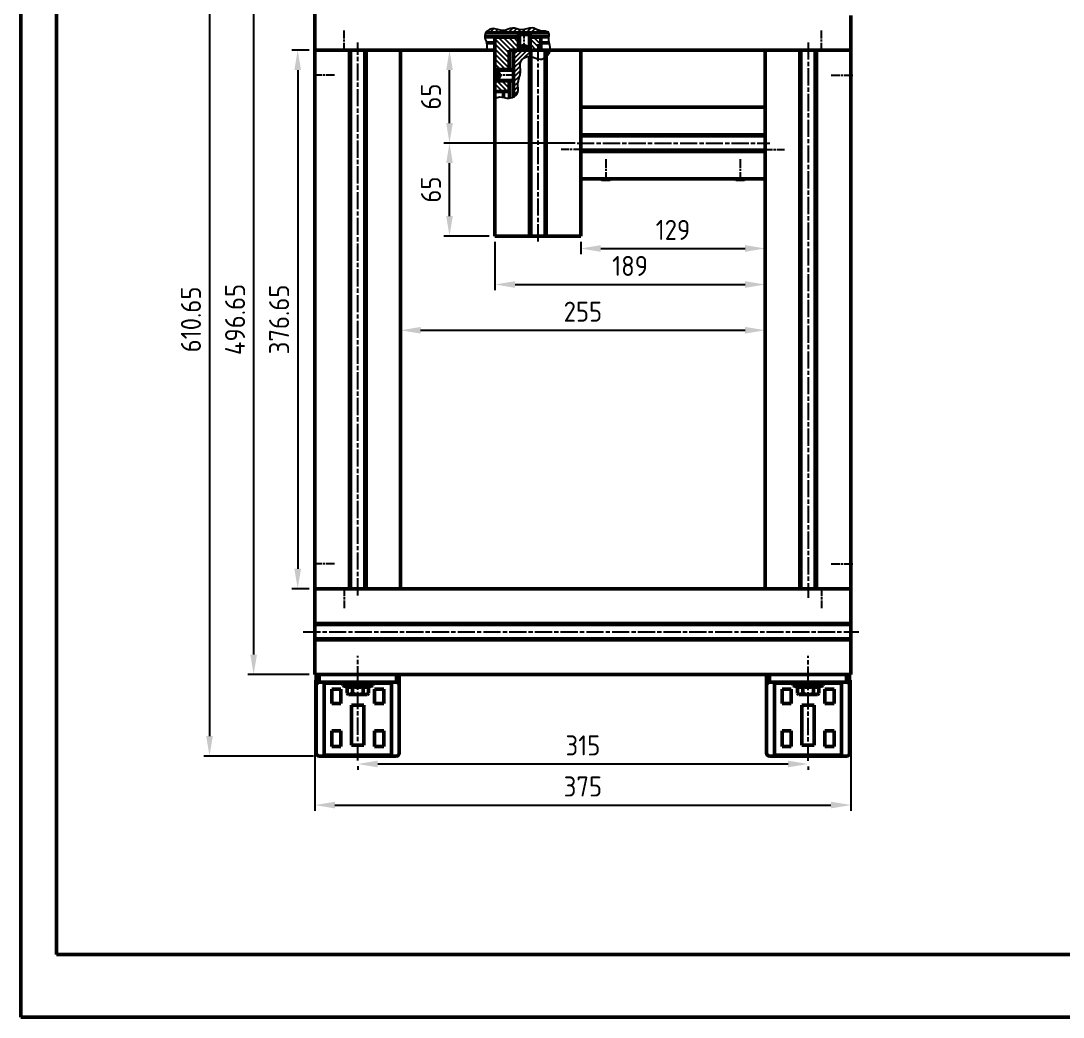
# Model space of a CAD drawing. Header units: millimetres. Extents: x 3537 to 7300, y -380 to 3324.
# Drawn here: x 3537 to 4266, y 1265 to 1962 of the extents above; entities that cross this region are included whole.
import ezdxf

# ---------------------------------------------------------------- set-up
doc = ezdxf.new("R2010")
doc.units = ezdxf.units.MM
for name, pattern in [('AM_ISO02W050x2', [3.75, 3, -0.75]), ('AM_ISO08W050', [18, 12, -1.5, 3, -1.5]), ('AM_ISO08W050x2', [9, 6, -0.75, 1.5, -0.75])]:
    doc.linetypes.add(name, pattern=pattern)
for name, color, linetype, lineweight in [('AM_0', 7, 'Continuous', 50), ('AM_1', 14, 'AM_ISO02W050x2', 25), ('AM_4', 3, 'Continuous', 25), ('AM_5', 3, 'Continuous', 25), ('AM_7', 4, 'AM_ISO08W050', 25), ('AM_8', 1, 'AM_ISO08W050x2', 25), ('MAIN-1', 7, 'Continuous', 50)]:
    doc.layers.add(name, color=color, linetype=linetype, lineweight=lineweight)
doc.styles.get("Standard").update_dxf_attribs({"font": 'geniso.shx'})
doc.dimstyles.new('AM_ISO$0', dxfattribs={"dimtxt": 3.5, "dimasz": 3.5, "dimexe": 1, "dimexo": 1, "dimgap": 1.5, "dimtad": 1, "dimdsep": 46, "dimtxsty": 'Standard', "dimcen": 0, "dimclrd": 256, "dimclre": 256, "dimclrt": 2, "dimadec": 0, "dimazin": 2, "dimtp": 0.1, "dimtm": 0.1, "dimtfac": 0.71, "dimtdec": 3, "dimtmove": 0, "dimatfit": 3, "dimfxl": 1, "dimlwd": -1, "dimlwe": -1, "dimarcsym": 1})
pattern_1 = [(45, (-1426.286, -89.7416), (-1.5939955, 1.5939955), [])]

# ---------------------------------------------------------------- blocks, each defined once
blk = doc.blocks.new('*D24')
at = {"layer": 'AM_5', "linetype": 'ByBlock', "transparency": 16777216}
for p, q in [((3738.86, 1941.1), (3726.86, 1941.1)), ((3730.86, 1927.1), (3730.86, 1578.45)), ((3738.86, 1564.45), (3726.86, 1564.45))]:
    blk.add_line(p, q, dxfattribs=at)
at = {"layer": 'AM_5', "transparency": 16777216}
for points in [[(3728.53, 1927.1), (3733.19, 1927.1), (3730.86, 1941.1)], [(3728.53, 1578.45), (3733.19, 1578.45), (3730.86, 1564.45)]]:
    blk.add_solid(points, dxfattribs=at)
at = {"layer": 'Defpoints', "color": 0, "transparency": 16777216}
for p in [(3742.86, 1941.1), (3730.86, 1564.45), (3742.86, 1564.45)]:
    blk.add_point(p, dxfattribs=at)
at = {"layer": 'AM_5', "color": 2, "transparency": 16777216, "insert": (3717.86, 1752.77), "char_height": 14, "attachment_point": 5, "rotation": 90}
blk.add_mtext('376.65', dxfattribs=at)
blk = doc.blocks.new('*D25')
at = {"layer": 'AM_5', "linetype": 'ByBlock', "transparency": 16777216}
for p, q in [((3738.86, 2001.1), (3696.04, 2001.1)), ((3700.04, 1987.1), (3700.04, 1518.45)), ((3738.86, 1504.45), (3696.04, 1504.45))]:
    blk.add_line(p, q, dxfattribs=at)
at = {"layer": 'AM_5', "transparency": 16777216}
for points in [[(3697.71, 1987.1), (3702.38, 1987.1), (3700.04, 2001.1)], [(3697.71, 1518.45), (3702.38, 1518.45), (3700.04, 1504.45)]]:
    blk.add_solid(points, dxfattribs=at)
at = {"layer": 'Defpoints', "color": 0, "transparency": 16777216}
for p in [(3742.86, 2001.1), (3700.04, 1504.45), (3742.86, 1504.45)]:
    blk.add_point(p, dxfattribs=at)
at = {"layer": 'AM_5', "color": 2, "transparency": 16777216, "insert": (3687.04, 1752.77), "char_height": 14, "attachment_point": 5, "rotation": 90}
blk.add_mtext('496.65', dxfattribs=at)
blk = doc.blocks.new('*D26')
at = {"layer": 'AM_5', "linetype": 'ByBlock', "transparency": 16777216}
for p, q in [((3741.86, 2058.1), (3665.16, 2058.1)), ((3669.16, 2044.1), (3669.16, 1461.45)), ((3741.86, 1447.45), (3665.16, 1447.45))]:
    blk.add_line(p, q, dxfattribs=at)
at = {"layer": 'AM_5', "transparency": 16777216}
for points in [[(3666.83, 2044.1), (3671.5, 2044.1), (3669.16, 2058.1)], [(3666.83, 1461.45), (3671.5, 1461.45), (3669.16, 1447.45)]]:
    blk.add_solid(points, dxfattribs=at)
at = {"layer": 'Defpoints', "color": 0, "transparency": 16777216}
for p in [(3745.86, 2058.1), (3669.16, 1447.45), (3745.86, 1447.45)]:
    blk.add_point(p, dxfattribs=at)
at = {"layer": 'AM_5', "color": 2, "transparency": 16777216, "insert": (3656.16, 1752.77), "char_height": 14, "attachment_point": 5, "rotation": 90}
blk.add_mtext('610.65', dxfattribs=at)
blk = doc.blocks.new('*D27')
at = {"layer": 'AM_5', "linetype": 'ByBlock', "transparency": 16777216}
for p, q in [((3928.86, 1807.1), (3928.86, 1798.39)), ((3942.86, 1802.39), (4043.86, 1802.39)), ((4057.86, 1807.1), (4057.86, 1798.39))]:
    blk.add_line(p, q, dxfattribs=at)
at = {"layer": 'AM_5', "transparency": 16777216}
for points in [[(3942.86, 1804.72), (3942.86, 1800.05), (3928.86, 1802.39)], [(4043.86, 1804.72), (4043.86, 1800.05), (4057.86, 1802.39)]]:
    blk.add_solid(points, dxfattribs=at)
at = {"layer": 'Defpoints', "color": 0, "transparency": 16777216}
for p in [(3928.86, 1811.1), (4057.86, 1811.1), (4057.86, 1802.39)]:
    blk.add_point(p, dxfattribs=at)
at = {"layer": 'AM_5', "color": 2, "transparency": 16777216, "insert": (3993.36, 1815.39), "char_height": 14, "attachment_point": 5}
blk.add_mtext('129', dxfattribs=at)
blk = doc.blocks.new('*D28')
at = {"layer": 'AM_5', "linetype": 'ByBlock', "transparency": 16777216}
for p, q in [((4057.86, 1847.1), (4057.86, 1773.2)), ((3868.86, 1807.1), (3868.86, 1773.2)), ((3882.86, 1777.2), (4043.86, 1777.2))]:
    blk.add_line(p, q, dxfattribs=at)
at = {"layer": 'AM_5', "transparency": 16777216}
for points in [[(3882.86, 1779.53), (3882.86, 1774.87), (3868.86, 1777.2)], [(4043.86, 1779.53), (4043.86, 1774.87), (4057.86, 1777.2)]]:
    blk.add_solid(points, dxfattribs=at)
at = {"layer": 'Defpoints', "color": 0, "transparency": 16777216}
for p in [(4057.86, 1851.1), (3868.86, 1811.1), (4057.86, 1777.2)]:
    blk.add_point(p, dxfattribs=at)
at = {"layer": 'AM_5', "color": 2, "transparency": 16777216, "insert": (3963.36, 1790.2), "char_height": 14, "attachment_point": 5}
blk.add_mtext('189', dxfattribs=at)
blk = doc.blocks.new('*D29')
at = {"layer": 'AM_5', "linetype": 'ByBlock', "transparency": 16777216}
for p, q in [((3802.86, 1568.45), (3802.86, 1749.21)), ((3816.86, 1745.21), (4043.86, 1745.21)), ((4057.86, 1568.45), (4057.86, 1749.21))]:
    blk.add_line(p, q, dxfattribs=at)
at = {"layer": 'AM_5', "transparency": 16777216}
for points in [[(3816.86, 1747.54), (3816.86, 1742.88), (3802.86, 1745.21)], [(4043.86, 1747.54), (4043.86, 1742.88), (4057.86, 1745.21)]]:
    blk.add_solid(points, dxfattribs=at)
at = {"layer": 'Defpoints', "color": 0, "transparency": 16777216}
for p in [(4057.86, 1745.21), (3802.86, 1564.45), (4057.86, 1564.45)]:
    blk.add_point(p, dxfattribs=at)
at = {"layer": 'AM_5', "color": 2, "transparency": 16777216, "insert": (3930.36, 1758.21), "char_height": 14, "attachment_point": 5}
blk.add_mtext('255', dxfattribs=at)
blk = doc.blocks.new('*D30')
at = {"layer": 'AM_5', "linetype": 'ByBlock', "transparency": 16777216}
for p, q in [((3772.86, 1440.34), (3772.86, 1437.93)), ((3786.86, 1441.93), (4073.86, 1441.93)), ((4087.86, 1440.09), (4087.86, 1437.93))]:
    blk.add_line(p, q, dxfattribs=at)
at = {"layer": 'AM_5', "transparency": 16777216}
for points in [[(3786.86, 1444.26), (3786.86, 1439.59), (3772.86, 1441.93)], [(4073.86, 1444.26), (4073.86, 1439.59), (4087.86, 1441.93)]]:
    blk.add_solid(points, dxfattribs=at)
at = {"layer": 'Defpoints', "color": 0, "transparency": 16777216}
for p in [(3772.86, 1444.34), (4087.86, 1444.09), (4087.86, 1441.93)]:
    blk.add_point(p, dxfattribs=at)
at = {"layer": 'AM_5', "color": 2, "transparency": 16777216, "insert": (3930.36, 1454.93), "char_height": 14, "attachment_point": 5}
blk.add_mtext('315', dxfattribs=at)
blk = doc.blocks.new('*D31')
at = {"layer": 'AM_5', "linetype": 'ByBlock', "transparency": 16777216}
for p, q in [((3742.86, 1500.45), (3742.86, 1409.21)), ((4117.86, 1500.45), (4117.86, 1409.21)), ((3756.86, 1413.21), (4103.86, 1413.21))]:
    blk.add_line(p, q, dxfattribs=at)
at = {"layer": 'AM_5', "transparency": 16777216}
for points in [[(3756.86, 1415.54), (3756.86, 1410.88), (3742.86, 1413.21)], [(4103.86, 1415.54), (4103.86, 1410.88), (4117.86, 1413.21)]]:
    blk.add_solid(points, dxfattribs=at)
at = {"layer": 'Defpoints', "color": 0, "transparency": 16777216}
for p in [(3742.86, 1504.45), (4117.86, 1504.45), (4117.86, 1413.21)]:
    blk.add_point(p, dxfattribs=at)
at = {"layer": 'AM_5', "color": 2, "transparency": 16777216, "insert": (3930.36, 1426.21), "char_height": 14, "attachment_point": 5}
blk.add_mtext('375', dxfattribs=at)
blk = doc.blocks.new('*D33')
at = {"layer": 'AM_5', "linetype": 'ByBlock', "transparency": 16777216}
for p, q in [((3922.34, 1876.1), (3833.05, 1876.1)), ((3837.05, 1825.1), (3837.05, 1862.1)), ((3864.86, 1811.1), (3833.05, 1811.1))]:
    blk.add_line(p, q, dxfattribs=at)
at = {"layer": 'AM_5', "transparency": 16777216}
for points in [[(3834.72, 1862.1), (3839.38, 1862.1), (3837.05, 1876.1)], [(3834.72, 1825.1), (3839.38, 1825.1), (3837.05, 1811.1)]]:
    blk.add_solid(points, dxfattribs=at)
at = {"layer": 'Defpoints', "color": 0, "transparency": 16777216}
for p in [(3837.05, 1876.1), (3926.34, 1876.1), (3868.86, 1811.1)]:
    blk.add_point(p, dxfattribs=at)
at = {"layer": 'AM_5', "color": 2, "transparency": 16777216, "insert": (3824.05, 1843.6), "char_height": 14, "attachment_point": 5, "rotation": 90}
blk.add_mtext('65', dxfattribs=at)
blk = doc.blocks.new('*D34')
at = {"layer": 'AM_5', "linetype": 'ByBlock', "transparency": 16777216}
for p, q in [((3864.86, 1941.1), (3833.05, 1941.1)), ((3837.05, 1890.1), (3837.05, 1927.1)), ((3924.86, 1876.1), (3833.05, 1876.1))]:
    blk.add_line(p, q, dxfattribs=at)
at = {"layer": 'AM_5', "transparency": 16777216}
for points in [[(3834.72, 1927.1), (3839.38, 1927.1), (3837.05, 1941.1)], [(3834.72, 1890.1), (3839.38, 1890.1), (3837.05, 1876.1)]]:
    blk.add_solid(points, dxfattribs=at)
at = {"layer": 'Defpoints', "color": 0, "transparency": 16777216}
for p in [(3837.05, 1941.1), (3868.86, 1941.1), (3928.86, 1876.1)]:
    blk.add_point(p, dxfattribs=at)
at = {"layer": 'AM_5', "color": 2, "transparency": 16777216, "insert": (3824.05, 1908.6), "char_height": 14, "attachment_point": 5, "rotation": 90}
blk.add_mtext('65', dxfattribs=at)

msp = doc.modelspace()

# ---------------------------------------------------------------- hatches: boundary and pattern name
at = {"layer": 'AM_8'}
h = msp.add_hatch(dxfattribs=at)
h.set_pattern_fill('ANSI31', color=256, scale=0.71, style=0)
h.set_pattern_definition(pattern_1)
edge = h.paths.add_edge_path()
edge.add_spline(control_points=[(3906.466, 1953.097), (3906.459, 1953.109), (3905.638, 1954.548), (3899.849, 1953.843), (3894.401, 1958.21), (3887.585, 1953.753), (3880.95, 1957.924), (3874.276, 1953.058), (3867.828, 1957.728), (3863.252, 1954.554), (3862.327, 1953.097)], knot_values=[75.7346573, 75.7346573, 75.7346573, 75.7346573, 75.7925406, 82.3398519, 87.8972373, 95.8794633, 101.9125594, 108.4891323, 116.7209061, 121.6701524, 121.6701524, 121.6701524, 121.6701524], degree=3, periodic=0)
edge.add_line((3862.327, 1953.097), (3906.466, 1953.097))
h = msp.add_hatch(dxfattribs=at)
h.set_pattern_fill('ANSI31', color=256, scale=0.78, angle=90)
h.set_pattern_definition([(135, (-1426.286, -89.7416), (-1.7511499, -1.7511499), [])])
h.paths.add_polyline_path([(3885.36, 1950.097), (3875.49, 1950.097), (3874.86, 1950.097), (3868.86, 1950.097), (3868.86, 1927.597), (3869.86, 1927.597), (3878.86, 1927.597), (3878.86, 1935.967), (3878.86, 1936.597), (3878.86, 1941.097), (3885.36, 1941.097), (3885.36, 1942.097)])
h.paths.add_polyline_path([(3900.86, 1946.097), (3900.86, 1947.597), (3900.86, 1950.097), (3893.36, 1950.097), (3893.36, 1942.097), (3893.36, 1941.097), (3900.86, 1941.097)])
h.paths.add_polyline_path([(3878.86, 1919.597), (3869.86, 1919.597), (3868.86, 1919.597), (3868.86, 1912.097), (3874.86, 1912.097), (3876.36, 1912.097), (3878.86, 1912.097)])
h.paths.add_polyline_path([(3869.86, 1927.597), (3868.86, 1927.597), (3868.86, 1926.597)])
h = msp.add_hatch(dxfattribs=at)
h.set_pattern_fill('ANSI31', color=256, scale=0.71, style=0)
h.set_pattern_definition(pattern_1)
edge = h.paths.add_edge_path()
edge.add_spline(control_points=[(3881.86, 1908.329), (3883.25, 1909.037), (3886.136, 1911.772), (3883.761, 1918.656), (3887.945, 1925.186), (3884.971, 1933.277), (3890.753, 1937.064), (3893.531, 1936.745), (3893.86, 1936.681)], knot_values=[13.0881396, 13.0881396, 13.0881396, 13.0881396, 17.378222, 23.7713667, 32.0221152, 38.9199822, 46.2503971, 47.250317, 47.250317, 47.250317, 47.250317], degree=3, periodic=0)
edge.add_line((3893.86, 1936.681), (3893.86, 1941.097))
edge.add_line((3893.86, 1941.097), (3881.86, 1941.097))
edge.add_line((3881.86, 1941.097), (3881.86, 1908.329))
edge = h.paths.add_edge_path()
edge.add_spline(control_points=[(3903.86, 1935.878), (3905.717, 1937.131), (3907.218, 1939.163), (3907.511, 1941.097)], knot_values=[57.6324339, 57.6324339, 57.6324339, 57.6324339, 63.6767811, 63.6767811, 63.6767811, 63.6767811], degree=3, periodic=0)
edge.add_line((3907.511, 1941.097), (3903.86, 1941.097))
edge.add_line((3903.86, 1941.097), (3903.86, 1935.878))

# ---------------------------------------------------------------- linework, layer by layer
at = {"layer": 'AM_0'}
for p, q in [((3537.196, 2314.913), (3537.196, 1264.913)), ((3562.196, 2271.163), (3562.196, 1308.663)), ((3742.86, 2001.097), (3742.86, 1941.097)), ((4117.86, 1944.097), (4117.86, 1965.297)), ((3861.681, 1950.297), (3885.36, 1950.297)), ((3906.466, 1953.097), (3862.327, 1953.097)), ((3885.36, 1952.097), (3886.36, 1953.097)), ((3885.36, 1942.097), (3885.36, 1952.097)), ((3885.36, 1952.097), (3893.36, 1952.097)), ((3893.36, 1952.097), (3892.36, 1953.097)), ((3893.36, 1942.097), (3893.36, 1952.097)), ((3893.36, 1950.297), (3906.598, 1950.297)), ((3742.86, 1941.097), (3868.86, 1941.097)), ((3742.86, 1564.447), (3742.86, 1941.097)), ((3767.06, 1564.447), (3767.06, 1941.097)), ((3767.86, 1564.447), (3767.86, 1941.097)), ((3777.86, 1564.447), (3777.86, 1941.097)), ((3778.66, 1564.447), (3778.66, 1941.097)), ((3802.86, 1564.447), (3802.86, 1941.097)), ((3868.86, 1946.097), (3863.021, 1946.097)), ((3868.86, 1811.097), (3868.86, 1941.097)), ((3879.06, 1941.097), (3879.06, 1927.597)), ((3881.86, 1908.329), (3881.86, 1941.097)), ((3885.36, 1942.097), (3886.36, 1941.097)), ((3893.36, 1942.097), (3892.36, 1941.097)), ((3893.86, 1936.681), (3893.86, 1941.097)), ((3900.86, 1946.097), (3906.727, 1946.097)), ((3900.86, 1941.097), (4117.86, 1941.097)), ((3903.86, 1935.878), (3903.86, 1941.097)), ((3928.86, 1811.097), (3928.86, 1941.097)), ((4057.86, 1564.447), (4057.86, 1941.097)), ((4082.06, 1564.447), (4082.06, 1941.097)), ((4082.86, 1564.447), (4082.86, 1941.097)), ((4092.86, 1564.447), (4092.86, 1941.097)), ((4093.66, 1564.447), (4093.66, 1941.097)), ((4117.86, 1944.097), (4117.86, 1941.097)), ((4117.86, 1564.447), (4117.86, 1941.097)), ((3893.06, 1811.097), (3893.06, 1936.781)), ((3893.86, 1811.097), (3893.86, 1936.681)), ((3903.86, 1811.097), (3903.86, 1935.878)), ((3904.66, 1811.097), (3904.66, 1936.485)), ((3869.86, 1927.597), (3868.86, 1926.597)), ((3869.86, 1927.597), (3880.86, 1927.597)), ((3880.86, 1927.597), (3881.86, 1926.597)), ((3869.86, 1919.597), (3868.86, 1920.597)), ((3869.86, 1919.597), (3880.86, 1919.597)), ((3878.86, 1912.097), (3878.86, 1919.597)), ((3878.86, 1912.097), (3878.86, 1919.597)), ((3879.06, 1919.597), (3879.06, 1907.506)), ((3880.86, 1919.597), (3881.86, 1920.597)), ((3868.86, 1912.097), (3874.86, 1912.097)), ((3874.86, 1912.097), (3876.36, 1912.097)), ((3874.86, 1912.097), (3874.86, 1908.076)), ((3876.36, 1912.097), (3878.86, 1912.097)), ((3928.86, 1901.097), (4057.86, 1901.097)), ((3928.86, 1881.897), (4057.86, 1881.897)), ((3928.86, 1881.097), (4057.86, 1881.097)), ((3928.86, 1871.097), (4057.86, 1871.097)), ((3928.86, 1870.297), (4057.86, 1870.297)), ((3928.86, 1851.097), (4057.86, 1851.097)), ((3942.86, 1851.097), (3943.36, 1850.597)), ((3949.36, 1850.597), (3943.36, 1850.597)), ((3949.86, 1851.097), (3949.36, 1850.597)), ((4036.86, 1851.097), (4037.36, 1850.597)), ((4043.36, 1850.597), (4037.36, 1850.597)), ((4043.86, 1851.097), (4043.36, 1850.597)), ((3868.86, 1811.097), (3871.86, 1811.097)), ((3893.06, 1811.097), (3871.86, 1811.097)), ((3893.86, 1811.097), (3893.06, 1811.097)), ((3903.86, 1811.097), (3893.86, 1811.097)), ((3904.66, 1811.097), (3903.86, 1811.097)), ((3925.86, 1811.097), (3904.66, 1811.097)), ((3925.86, 1811.097), (3928.86, 1811.097)), ((3742.86, 1564.447), (4117.86, 1564.447)), ((3742.86, 1564.447), (3742.86, 1504.447)), ((4117.86, 1564.447), (4117.86, 1561.447)), ((4117.86, 1540.247), (4117.86, 1561.447)), ((3742.86, 1540.247), (4117.86, 1540.247)), ((3742.86, 1539.447), (4117.86, 1539.447)), ((4117.86, 1539.447), (4117.86, 1540.247)), ((4117.86, 1529.447), (4117.86, 1539.447)), ((3742.86, 1529.447), (4117.86, 1529.447)), ((3742.86, 1528.647), (4117.86, 1528.647)), ((4117.86, 1528.647), (4117.86, 1529.447)), ((4117.86, 1507.447), (4117.86, 1528.647)), ((3742.86, 1504.447), (4117.86, 1504.447)), ((3800.86, 1504.447), (3742.86, 1504.447)), ((3742.86, 1504.447), (3742.86, 1504.447)), ((3744.86, 1504.447), (3742.86, 1504.447)), ((3743.86, 1504.447), (3743.86, 1449.447)), ((3743.86, 1504.447), (3743.86, 1497.147)), ((3799.86, 1504.447), (3745.86, 1504.447)), ((3745.86, 1504.447), (3745.86, 1499.147)), ((3760.06, 1504.447), (3753.66, 1504.447)), ((3753.66, 1504.447), (3753.66, 1504.447)), ((3760.06, 1504.447), (3753.66, 1504.447)), ((3760.06, 1504.447), (3753.66, 1504.447)), ((3753.66, 1504.447), (3753.66, 1504.447)), ((3760.06, 1504.447), (3760.06, 1504.447)), ((3760.06, 1504.447), (3760.06, 1504.447)), ((3776.21, 1504.447), (3767.51, 1504.447)), ((3767.51, 1504.447), (3767.51, 1504.447)), ((3776.21, 1504.447), (3767.51, 1504.447)), ((3776.21, 1504.447), (3776.21, 1504.447)), ((3790.06, 1504.447), (3783.66, 1504.447)), ((3783.66, 1504.447), (3783.66, 1504.447)), ((3790.06, 1504.447), (3783.66, 1504.447)), ((3790.06, 1504.447), (3783.66, 1504.447)), ((3783.66, 1504.447), (3783.66, 1504.447)), ((3790.06, 1504.447), (3790.06, 1504.447)), ((3790.06, 1504.447), (3790.06, 1504.447)), ((3800.86, 1504.447), (3798.86, 1504.447)), ((3799.86, 1499.147), (3799.86, 1504.447)), ((3800.86, 1504.447), (3800.86, 1504.447)), ((3801.86, 1504.447), (3801.86, 1449.447)), ((3801.86, 1497.147), (3801.86, 1504.447)), ((4058.86, 1504.447), (4058.86, 1449.447)), ((4058.86, 1504.447), (4058.86, 1497.147)), ((4117.86, 1504.447), (4059.86, 1504.447)), ((4059.86, 1504.447), (4059.86, 1504.447)), ((4061.86, 1504.447), (4059.86, 1504.447)), ((4114.86, 1504.447), (4060.86, 1504.447)), ((4060.86, 1504.447), (4060.86, 1499.147)), ((4077.06, 1504.447), (4070.66, 1504.447)), ((4070.66, 1504.447), (4070.66, 1504.447)), ((4077.06, 1504.447), (4070.66, 1504.447)), ((4077.06, 1504.447), (4070.66, 1504.447)), ((4070.66, 1504.447), (4070.66, 1504.447)), ((4077.06, 1504.447), (4077.06, 1504.447)), ((4077.06, 1504.447), (4077.06, 1504.447)), ((4093.21, 1504.447), (4084.51, 1504.447)), ((4084.51, 1504.447), (4084.51, 1504.447)), ((4093.21, 1504.447), (4084.51, 1504.447)), ((4093.21, 1504.447), (4093.21, 1504.447)), ((4107.06, 1504.447), (4100.66, 1504.447)), ((4100.66, 1504.447), (4100.66, 1504.447)), ((4107.06, 1504.447), (4100.66, 1504.447)), ((4107.06, 1504.447), (4100.66, 1504.447)), ((4100.66, 1504.447), (4100.66, 1504.447)), ((4107.06, 1504.447), (4107.06, 1504.447)), ((4107.06, 1504.447), (4107.06, 1504.447)), ((4114.86, 1499.147), (4114.86, 1504.447)), ((4117.86, 1504.447), (4115.86, 1504.447)), ((4116.86, 1504.447), (4116.86, 1449.447)), ((4116.86, 1497.147), (4116.86, 1504.447)), ((4117.86, 1507.447), (4117.86, 1504.447)), ((4117.86, 1504.447), (4117.86, 1504.447)), ((3743.86, 1497.147), (3743.86, 1449.447)), ((3799.86, 1499.147), (3745.86, 1499.147)), ((3749.36, 1498.447), (3749.36, 1448.147)), ((3796.36, 1498.447), (3749.36, 1498.447)), ((3749.36, 1448.147), (3749.36, 1498.447)), ((3749.36, 1498.447), (3749.36, 1498.447)), ((3796.36, 1498.447), (3749.36, 1498.447)), ((3754.66, 1498.447), (3754.66, 1498.447)), ((3754.66, 1498.447), (3754.66, 1498.447)), ((3761.06, 1498.447), (3754.66, 1498.447)), ((3761.06, 1498.447), (3754.66, 1498.447)), ((3761.06, 1498.447), (3754.66, 1498.447)), ((3761.06, 1498.447), (3754.66, 1498.447)), ((3761.06, 1498.447), (3761.06, 1498.447)), ((3761.06, 1498.447), (3761.06, 1498.447)), ((3777.21, 1498.447), (3768.51, 1498.447)), ((3768.51, 1498.447), (3768.51, 1498.447)), ((3777.21, 1498.447), (3768.51, 1498.447)), ((3777.21, 1498.447), (3777.21, 1498.447)), ((3791.06, 1498.447), (3784.66, 1498.447)), ((3784.66, 1498.447), (3784.66, 1498.447)), ((3791.06, 1498.447), (3784.66, 1498.447)), ((3791.06, 1498.447), (3784.66, 1498.447)), ((3784.66, 1498.447), (3784.66, 1498.447)), ((3791.06, 1498.447), (3784.66, 1498.447)), ((3791.06, 1498.447), (3791.06, 1498.447)), ((3791.06, 1498.447), (3791.06, 1498.447)), ((3796.36, 1498.447), (3796.36, 1448.147)), ((3796.36, 1498.447), (3796.36, 1448.147)), ((3796.36, 1498.447), (3796.36, 1498.447)), ((3801.86, 1449.447), (3801.86, 1497.147)), ((4058.86, 1497.147), (4058.86, 1449.447)), ((4114.86, 1499.147), (4060.86, 1499.147)), ((4064.36, 1498.447), (4064.36, 1448.147)), ((4111.36, 1498.447), (4064.36, 1498.447)), ((4064.36, 1448.147), (4064.36, 1498.447)), ((4064.36, 1498.447), (4064.36, 1498.447)), ((4111.36, 1498.447), (4064.36, 1498.447)), ((4069.66, 1498.447), (4069.66, 1498.447)), ((4069.66, 1498.447), (4069.66, 1498.447)), ((4076.06, 1498.447), (4069.66, 1498.447)), ((4076.06, 1498.447), (4069.66, 1498.447)), ((4076.06, 1498.447), (4069.66, 1498.447)), ((4076.06, 1498.447), (4069.66, 1498.447)), ((4076.06, 1498.447), (4076.06, 1498.447)), ((4076.06, 1498.447), (4076.06, 1498.447)), ((4092.21, 1498.447), (4083.51, 1498.447)), ((4083.51, 1498.447), (4083.51, 1498.447)), ((4092.21, 1498.447), (4083.51, 1498.447)), ((4092.21, 1498.447), (4092.21, 1498.447)), ((4106.06, 1498.447), (4099.66, 1498.447)), ((4099.66, 1498.447), (4099.66, 1498.447)), ((4106.06, 1498.447), (4099.66, 1498.447)), ((4106.06, 1498.447), (4099.66, 1498.447)), ((4099.66, 1498.447), (4099.66, 1498.447)), ((4106.06, 1498.447), (4099.66, 1498.447)), ((4106.06, 1498.447), (4106.06, 1498.447)), ((4106.06, 1498.447), (4106.06, 1498.447)), ((4111.36, 1498.447), (4111.36, 1448.147)), ((4111.36, 1498.447), (4111.36, 1448.147)), ((4111.36, 1498.447), (4111.36, 1498.447)), ((4116.86, 1449.447), (4116.86, 1497.147)), ((3754.66, 1494.147), (3754.66, 1484.247)), ((3761.06, 1494.147), (3754.66, 1494.147)), ((3761.06, 1494.147), (3761.06, 1484.247)), ((3791.06, 1494.147), (3784.66, 1494.147)), ((3784.66, 1494.147), (3784.66, 1484.247)), ((3791.06, 1494.147), (3791.06, 1484.247)), ((4069.66, 1494.147), (4069.66, 1484.247)), ((4076.06, 1494.147), (4069.66, 1494.147)), ((4076.06, 1494.147), (4076.06, 1484.247)), ((4106.06, 1494.147), (4099.66, 1494.147)), ((4099.66, 1494.147), (4099.66, 1484.247)), ((4106.06, 1494.147), (4106.06, 1484.247)), ((3761.06, 1484.247), (3754.66, 1484.247)), ((3754.66, 1484.247), (3754.66, 1484.247)), ((3761.06, 1484.247), (3754.66, 1484.247)), ((3761.06, 1484.247), (3761.06, 1484.247)), ((3777.21, 1482.947), (3768.51, 1482.947)), ((3768.51, 1482.947), (3768.51, 1455.097)), ((3777.21, 1482.947), (3777.21, 1455.097)), ((3791.06, 1484.247), (3784.66, 1484.247)), ((3791.06, 1484.247), (3784.66, 1484.247)), ((3784.66, 1484.247), (3784.66, 1484.247)), ((3791.06, 1484.247), (3791.06, 1484.247)), ((4076.06, 1484.247), (4069.66, 1484.247)), ((4069.66, 1484.247), (4069.66, 1484.247)), ((4076.06, 1484.247), (4069.66, 1484.247)), ((4076.06, 1484.247), (4076.06, 1484.247)), ((4092.21, 1482.947), (4083.51, 1482.947)), ((4083.51, 1482.947), (4083.51, 1455.097)), ((4092.21, 1482.947), (4092.21, 1455.097)), ((4106.06, 1484.247), (4099.66, 1484.247)), ((4106.06, 1484.247), (4099.66, 1484.247)), ((4099.66, 1484.247), (4099.66, 1484.247)), ((4106.06, 1484.247), (4106.06, 1484.247)), ((3754.66, 1465.147), (3754.66, 1454.247)), ((3761.06, 1465.147), (3754.66, 1465.147)), ((3761.06, 1465.147), (3761.06, 1454.247)), ((3791.06, 1465.147), (3784.66, 1465.147)), ((3784.66, 1465.147), (3784.66, 1454.247)), ((3791.06, 1465.147), (3791.06, 1454.247)), ((4069.66, 1465.147), (4069.66, 1454.247)), ((4076.06, 1465.147), (4069.66, 1465.147)), ((4076.06, 1465.147), (4076.06, 1454.247)), ((4106.06, 1465.147), (4099.66, 1465.147)), ((4099.66, 1465.147), (4099.66, 1454.247)), ((4106.06, 1465.147), (4106.06, 1454.247)), ((3761.06, 1454.247), (3754.66, 1454.247)), ((3754.66, 1454.247), (3754.66, 1454.247)), ((3761.06, 1454.247), (3754.66, 1454.247)), ((3761.06, 1454.247), (3761.06, 1454.247)), ((3777.21, 1455.097), (3768.51, 1455.097)), ((3777.21, 1455.097), (3768.51, 1455.097)), ((3768.51, 1455.097), (3768.51, 1455.097)), ((3777.21, 1455.097), (3777.21, 1455.097)), ((3791.06, 1454.247), (3784.66, 1454.247)), ((3791.06, 1454.247), (3784.66, 1454.247)), ((3784.66, 1454.247), (3784.66, 1454.247)), ((3791.06, 1454.247), (3791.06, 1454.247)), ((4076.06, 1454.247), (4069.66, 1454.247)), ((4069.66, 1454.247), (4069.66, 1454.247)), ((4076.06, 1454.247), (4069.66, 1454.247)), ((4076.06, 1454.247), (4076.06, 1454.247)), ((4092.21, 1455.097), (4083.51, 1455.097)), ((4092.21, 1455.097), (4083.51, 1455.097)), ((4083.51, 1455.097), (4083.51, 1455.097)), ((4092.21, 1455.097), (4092.21, 1455.097)), ((4106.06, 1454.247), (4099.66, 1454.247)), ((4106.06, 1454.247), (4099.66, 1454.247)), ((4099.66, 1454.247), (4099.66, 1454.247)), ((4106.06, 1454.247), (4106.06, 1454.247)), ((3743.86, 1449.447), (3743.86, 1449.447)), ((3745.86, 1447.447), (3799.86, 1447.447)), ((3799.86, 1447.447), (3745.86, 1447.447)), ((3745.86, 1447.447), (3745.86, 1447.447)), ((3796.36, 1448.147), (3749.36, 1448.147)), ((3799.86, 1447.447), (3799.86, 1447.447)), ((3801.86, 1449.447), (3801.86, 1449.447)), ((4058.86, 1449.447), (4058.86, 1449.447)), ((4060.86, 1447.447), (4114.86, 1447.447)), ((4114.86, 1447.447), (4060.86, 1447.447)), ((4060.86, 1447.447), (4060.86, 1447.447)), ((4111.36, 1448.147), (4064.36, 1448.147)), ((4114.86, 1447.447), (4114.86, 1447.447)), ((4116.86, 1449.447), (4116.86, 1449.447)), ((3562.196, 1308.663), (4997.196, 1308.663)), ((3537.196, 1264.913), (5022.196, 1264.913))]:
    msp.add_line(p, q, dxfattribs=at)
for centre, start, end in [((3745.86, 1449.447), 180.00002, 270.000019), ((3799.86, 1449.447), 270.000019, 0), ((4060.86, 1449.447), 180.00002, 270.000019), ((4114.86, 1449.447), 270.000019, 0)]:
    msp.add_arc(centre, 2, start, end, dxfattribs=at)
for centre, start_param, end_param in [((3745.86, 1497.147), 1.5707963, 3.1415927), ((3799.86, 1497.147), 0, 1.5707963), ((4060.86, 1497.147), 1.5707963, 3.1415927), ((4114.86, 1497.147), 0, 1.5707963), ((3745.86, 1449.447), -3.1415927, -1.5707963), ((3799.86, 1449.447), -1.5707963, 0), ((4060.86, 1449.447), -3.1415927, -1.5707963), ((4114.86, 1449.447), -1.5707963, 0)]:
    msp.add_ellipse(centre, major_axis=(2, 0), ratio=1, start_param=start_param, end_param=end_param, dxfattribs=at)
at = {"layer": 'AM_1'}
for p, q in [((3889.36, 1945.097), (3887.05, 1944.097)), ((3887.05, 1944.097), (3891.67, 1944.097)), ((3887.05, 1944.097), (3887.05, 1941.097)), ((3889.36, 1945.097), (3888.205, 1944.097)), ((3888.205, 1941.097), (3888.205, 1944.097)), ((3889.36, 1945.097), (3891.67, 1944.097)), ((3889.36, 1945.097), (3890.515, 1944.097)), ((3890.515, 1941.097), (3890.515, 1944.097)), ((3891.67, 1944.097), (3891.67, 1941.097)), ((3871.86, 1925.907), (3868.86, 1925.907)), ((3871.86, 1925.907), (3871.86, 1921.287)), ((3872.86, 1923.597), (3871.86, 1925.907)), ((3868.86, 1924.752), (3871.86, 1924.752)), ((3868.86, 1922.442), (3871.86, 1922.442)), ((3871.86, 1921.287), (3868.86, 1921.287)), ((3872.86, 1923.597), (3871.86, 1924.752)), ((3872.86, 1923.597), (3871.86, 1921.287)), ((3872.86, 1923.597), (3871.86, 1922.442))]:
    msp.add_line(p, q, dxfattribs=at)
at = {"layer": 'AM_4'}
for p, q in [((3886.36, 1953.097), (3886.36, 1941.097)), ((3892.36, 1953.097), (3892.36, 1941.097)), ((3885.36, 1942.097), (3885.36, 1941.097)), ((3893.36, 1942.097), (3893.36, 1941.097)), ((3869.86, 1927.597), (3868.86, 1927.597)), ((3868.86, 1926.597), (3881.86, 1926.597)), ((3868.86, 1920.597), (3881.86, 1920.597)), ((3869.86, 1919.597), (3868.86, 1919.597)), ((3943.36, 1850.597), (3943.36, 1851.097)), ((3949.36, 1850.597), (3949.36, 1851.097)), ((4037.36, 1850.597), (4037.36, 1851.097)), ((4043.36, 1850.597), (4043.36, 1851.097))]:
    msp.add_line(p, q, dxfattribs=at)
msp.add_spline([(3868.86, 1907.493), (3872.033, 1908.39), (3878.881, 1907.493), (3884.887, 1911.419), (3884.887, 1917.812), (3886.741, 1925.852), (3886.741, 1932.749), (3892.859, 1936.787), (3900.38, 1934.656), (3907.511, 1941.097), (3906.445, 1948.354), (3906.445, 1953.134), (3900.103, 1954.761), (3894.883, 1956.667), (3887.025, 1955.265), (3881.131, 1956.555), (3874.788, 1954.817), (3866.65, 1956.051), (3861.654, 1951.284), (3863.001, 1946.18), (3863.001, 1941.097)], degree=3, dxfattribs=at)
at = {"layer": 'AM_7'}
for p, q in [((3772.86, 1559.846), (3772.86, 1946.408)), ((3898.86, 1945.341), (3898.86, 1806.755)), ((4087.86, 1946.447), (4087.86, 1558.028)), ((3926.343, 1876.097), (4061.078, 1876.097)), ((3734.792, 1534.447), (4123.343, 1534.447)), ((3772.86, 1444.343), (3772.86, 1517.447)), ((4087.86, 1444.095), (4087.86, 1517.447))]:
    msp.add_line(p, q, dxfattribs=at)
at = {"layer": 'AM_8'}
for p, q in [((3763.36, 1940.274), (3763.36, 1954.712)), ((3889.36, 1940.274), (3889.36, 1954.712)), ((4097.36, 1940.274), (4097.36, 1954.712)), ((3756.63, 1923.597), (3741.34, 1923.597)), ((3882.63, 1923.597), (3867.34, 1923.597)), ((4104.09, 1923.597), (4119.381, 1923.597)), ((3929.683, 1871.597), (3915.245, 1871.597)), ((4057.038, 1871.597), (4071.476, 1871.597)), ((3946.36, 1864.867), (3946.36, 1849.577)), ((4040.36, 1864.867), (4040.36, 1849.577)), ((3756.63, 1581.947), (3741.34, 1581.947)), ((4104.09, 1581.947), (4119.381, 1581.947)), ((3763.36, 1565.269), (3763.36, 1550.831)), ((4097.36, 1565.269), (4097.36, 1550.831))]:
    msp.add_line(p, q, dxfattribs=at)
at = {"layer": 'MAIN-1'}
for p, q in [((3868.86, 1950.097), (3868.86, 1912.097)), ((3868.86, 1950.097), (3874.86, 1950.097)), ((3868.86, 1912.097), (3868.86, 1950.097)), ((3868.86, 1950.097), (3874.86, 1950.097)), ((3868.86, 1950.097), (3868.86, 1950.097)), ((3875.49, 1950.097), (3874.86, 1950.097)), ((3875.49, 1950.097), (3874.86, 1950.097)), ((3885.36, 1950.097), (3875.49, 1950.097)), ((3885.36, 1950.097), (3875.49, 1950.097)), ((3900.86, 1950.097), (3893.36, 1950.097)), ((3900.86, 1950.097), (3893.36, 1950.097)), ((3900.86, 1950.097), (3900.86, 1947.597)), ((3900.86, 1950.097), (3900.86, 1950.097)), ((3900.86, 1947.597), (3900.86, 1950.097)), ((3900.86, 1946.097), (3900.86, 1947.597)), ((3900.86, 1946.097), (3900.86, 1947.597)), ((3878.86, 1941.097), (3900.86, 1941.097)), ((3878.86, 1941.097), (3878.86, 1936.597)), ((3878.86, 1941.097), (3900.86, 1941.097)), ((3878.86, 1941.097), (3878.86, 1941.097)), ((3878.86, 1941.097), (3878.86, 1936.597)), ((3900.86, 1941.097), (3900.86, 1946.097)), ((3900.86, 1946.097), (3900.86, 1946.097)), ((3900.86, 1946.097), (3900.86, 1946.097)), ((3900.86, 1941.097), (3900.86, 1946.097)), ((3900.86, 1941.097), (3900.86, 1941.097)), ((3878.86, 1935.967), (3878.86, 1936.597)), ((3878.86, 1935.967), (3878.86, 1936.597)), ((3878.86, 1927.597), (3878.86, 1935.967)), ((3878.86, 1927.597), (3878.86, 1935.967)), ((3868.86, 1917.097), (3868.86, 1917.097)), ((3878.86, 1917.097), (3878.86, 1917.097)), ((3762.36, 1498.447), (3762.36, 1496.747)), ((3762.36, 1496.747), (3772.86, 1496.747)), ((3772.86, 1496.747), (3762.36, 1496.747)), ((3765.355, 1491.447), (3765.355, 1495.803)), ((3769.108, 1491.447), (3769.108, 1495.803)), ((3769.108, 1491.447), (3769.108, 1495.803)), ((3772.86, 1496.747), (3783.36, 1496.747)), ((3783.36, 1496.747), (3772.86, 1496.747)), ((3776.613, 1491.447), (3776.613, 1495.803)), ((3776.613, 1491.447), (3776.613, 1495.803)), ((3780.366, 1491.447), (3780.366, 1495.803)), ((3783.36, 1498.447), (3783.36, 1496.747)), ((4077.36, 1498.447), (4077.36, 1496.747)), ((4077.36, 1496.747), (4087.86, 1496.747)), ((4087.86, 1496.747), (4077.36, 1496.747)), ((4080.355, 1491.447), (4080.355, 1495.803)), ((4084.108, 1491.447), (4084.108, 1495.803)), ((4084.108, 1491.447), (4084.108, 1495.803)), ((4087.86, 1496.747), (4098.36, 1496.747)), ((4098.36, 1496.747), (4087.86, 1496.747)), ((4091.613, 1491.447), (4091.613, 1495.803)), ((4091.613, 1491.447), (4091.613, 1495.803)), ((4095.366, 1491.447), (4095.366, 1495.803)), ((4098.36, 1498.447), (4098.36, 1496.747)), ((3765.631, 1491.186), (3765.355, 1491.447)), ((3765.355, 1491.447), (3765.63, 1491.187)), ((3765.355, 1491.447), (3766.355, 1490.447)), ((3765.63, 1491.187), (3765.911, 1490.957)), ((3765.914, 1490.955), (3765.631, 1491.186)), ((3765.911, 1490.957), (3766.197, 1490.762)), ((3766.202, 1490.759), (3765.914, 1490.955)), ((3766.197, 1490.762), (3766.49, 1490.608)), ((3766.495, 1490.606), (3766.202, 1490.759)), ((3767.097, 1490.447), (3766.355, 1490.447)), ((3766.355, 1490.447), (3767.097, 1490.447)), ((3766.49, 1490.608), (3766.791, 1490.5)), ((3766.793, 1490.5), (3766.495, 1490.606)), ((3766.791, 1490.5), (3767.097, 1490.447)), ((3767.097, 1490.447), (3766.793, 1490.5)), ((3767.366, 1490.447), (3767.097, 1490.447)), ((3767.097, 1490.447), (3767.366, 1490.447)), ((3767.671, 1490.5), (3767.366, 1490.447)), ((3767.366, 1490.447), (3767.669, 1490.5)), ((3772.592, 1490.447), (3767.366, 1490.447)), ((3772.592, 1490.447), (3767.366, 1490.447)), ((3767.669, 1490.5), (3767.967, 1490.606)), ((3767.972, 1490.608), (3767.671, 1490.5)), ((3767.967, 1490.606), (3768.26, 1490.759)), ((3768.265, 1490.762), (3767.972, 1490.608)), ((3768.26, 1490.759), (3768.549, 1490.955)), ((3768.552, 1490.957), (3768.265, 1490.762)), ((3768.549, 1490.955), (3768.831, 1491.186)), ((3768.832, 1491.187), (3768.552, 1490.957)), ((3768.831, 1491.186), (3769.108, 1491.447)), ((3769.108, 1491.447), (3768.832, 1491.187)), ((3769.656, 1491.188), (3769.108, 1491.447)), ((3769.108, 1491.447), (3769.656, 1491.188)), ((3769.46, 1490.447), (3772.86, 1490.447)), ((3770.22, 1490.957), (3769.656, 1491.188)), ((3769.656, 1491.188), (3770.22, 1490.957)), ((3770.8, 1490.76), (3770.22, 1490.957)), ((3770.22, 1490.957), (3770.8, 1490.76)), ((3771.389, 1490.606), (3770.8, 1490.76)), ((3770.8, 1490.76), (3771.389, 1490.606)), ((3771.986, 1490.5), (3771.389, 1490.606)), ((3771.389, 1490.606), (3771.986, 1490.5)), ((3772.592, 1490.447), (3771.986, 1490.5)), ((3771.986, 1490.5), (3772.592, 1490.447)), ((3773.129, 1490.447), (3772.592, 1490.447)), ((3772.592, 1490.447), (3773.129, 1490.447)), ((3772.86, 1490.447), (3776.26, 1490.447)), ((3773.737, 1490.5), (3773.129, 1490.447)), ((3773.129, 1490.447), (3773.737, 1490.5)), ((3778.355, 1490.447), (3773.129, 1490.447)), ((3773.129, 1490.447), (3778.355, 1490.447)), ((3774.334, 1490.606), (3773.737, 1490.5)), ((3773.737, 1490.5), (3774.334, 1490.606)), ((3774.92, 1490.76), (3774.334, 1490.606)), ((3774.334, 1490.606), (3774.92, 1490.76)), ((3775.497, 1490.956), (3774.92, 1490.76)), ((3774.92, 1490.76), (3775.497, 1490.956)), ((3776.063, 1491.187), (3775.497, 1490.956)), ((3775.497, 1490.956), (3776.063, 1491.187)), ((3776.613, 1491.447), (3776.063, 1491.187)), ((3776.063, 1491.187), (3776.613, 1491.447)), ((3776.89, 1491.186), (3776.613, 1491.447)), ((3776.613, 1491.447), (3776.889, 1491.187)), ((3776.889, 1491.187), (3777.169, 1490.957)), ((3777.172, 1490.955), (3776.89, 1491.186)), ((3777.169, 1490.957), (3777.456, 1490.762)), ((3777.461, 1490.759), (3777.172, 1490.955)), ((3777.456, 1490.762), (3777.749, 1490.608)), ((3777.754, 1490.606), (3777.461, 1490.759)), ((3777.749, 1490.608), (3778.05, 1490.5)), ((3778.052, 1490.5), (3777.754, 1490.606)), ((3778.05, 1490.5), (3778.355, 1490.447)), ((3778.355, 1490.447), (3778.052, 1490.5)), ((3778.624, 1490.447), (3778.355, 1490.447)), ((3778.355, 1490.447), (3778.624, 1490.447)), ((3778.93, 1490.5), (3778.624, 1490.447)), ((3778.624, 1490.447), (3778.928, 1490.5)), ((3778.624, 1490.447), (3779.366, 1490.447)), ((3779.366, 1490.447), (3778.624, 1490.447)), ((3778.928, 1490.5), (3779.226, 1490.606)), ((3779.231, 1490.608), (3778.93, 1490.5)), ((3779.226, 1490.606), (3779.519, 1490.759)), ((3779.524, 1490.762), (3779.231, 1490.608)), ((3779.366, 1490.447), (3780.366, 1491.447)), ((3779.519, 1490.759), (3779.807, 1490.955)), ((3779.81, 1490.957), (3779.524, 1490.762)), ((3779.807, 1490.955), (3780.09, 1491.186)), ((3780.091, 1491.187), (3779.81, 1490.957)), ((3780.09, 1491.186), (3780.366, 1491.447)), ((3780.366, 1491.447), (3780.091, 1491.187)), ((4080.631, 1491.186), (4080.355, 1491.447)), ((4080.355, 1491.447), (4080.63, 1491.187)), ((4080.355, 1491.447), (4081.355, 1490.447)), ((4080.63, 1491.187), (4080.911, 1490.957)), ((4080.914, 1490.955), (4080.631, 1491.186)), ((4080.911, 1490.957), (4081.197, 1490.762)), ((4081.202, 1490.759), (4080.914, 1490.955)), ((4081.197, 1490.762), (4081.49, 1490.608)), ((4081.495, 1490.606), (4081.202, 1490.759)), ((4082.097, 1490.447), (4081.355, 1490.447)), ((4081.355, 1490.447), (4082.097, 1490.447)), ((4081.49, 1490.608), (4081.791, 1490.5)), ((4081.793, 1490.5), (4081.495, 1490.606)), ((4081.791, 1490.5), (4082.097, 1490.447)), ((4082.097, 1490.447), (4081.793, 1490.5)), ((4082.366, 1490.447), (4082.097, 1490.447)), ((4082.097, 1490.447), (4082.366, 1490.447)), ((4082.671, 1490.5), (4082.366, 1490.447)), ((4082.366, 1490.447), (4082.669, 1490.5)), ((4087.592, 1490.447), (4082.366, 1490.447)), ((4087.592, 1490.447), (4082.366, 1490.447)), ((4082.669, 1490.5), (4082.967, 1490.606)), ((4082.972, 1490.608), (4082.671, 1490.5)), ((4082.967, 1490.606), (4083.26, 1490.759)), ((4083.265, 1490.762), (4082.972, 1490.608)), ((4083.26, 1490.759), (4083.549, 1490.955)), ((4083.552, 1490.957), (4083.265, 1490.762)), ((4083.549, 1490.955), (4083.831, 1491.186)), ((4083.832, 1491.187), (4083.552, 1490.957)), ((4083.831, 1491.186), (4084.108, 1491.447)), ((4084.108, 1491.447), (4083.832, 1491.187)), ((4084.656, 1491.188), (4084.108, 1491.447)), ((4084.108, 1491.447), (4084.656, 1491.188)), ((4084.46, 1490.447), (4087.86, 1490.447)), ((4085.22, 1490.957), (4084.656, 1491.188)), ((4084.656, 1491.188), (4085.22, 1490.957)), ((4085.8, 1490.76), (4085.22, 1490.957)), ((4085.22, 1490.957), (4085.8, 1490.76)), ((4086.389, 1490.606), (4085.8, 1490.76)), ((4085.8, 1490.76), (4086.389, 1490.606)), ((4086.986, 1490.5), (4086.389, 1490.606)), ((4086.389, 1490.606), (4086.986, 1490.5)), ((4087.592, 1490.447), (4086.986, 1490.5)), ((4086.986, 1490.5), (4087.592, 1490.447)), ((4088.129, 1490.447), (4087.592, 1490.447)), ((4087.592, 1490.447), (4088.129, 1490.447)), ((4087.86, 1490.447), (4091.26, 1490.447)), ((4088.737, 1490.5), (4088.129, 1490.447)), ((4088.129, 1490.447), (4088.737, 1490.5)), ((4093.355, 1490.447), (4088.129, 1490.447)), ((4088.129, 1490.447), (4093.355, 1490.447)), ((4089.334, 1490.606), (4088.737, 1490.5)), ((4088.737, 1490.5), (4089.334, 1490.606)), ((4089.92, 1490.76), (4089.334, 1490.606)), ((4089.334, 1490.606), (4089.92, 1490.76)), ((4090.497, 1490.956), (4089.92, 1490.76)), ((4089.92, 1490.76), (4090.497, 1490.956)), ((4091.063, 1491.187), (4090.497, 1490.956)), ((4090.497, 1490.956), (4091.063, 1491.187)), ((4091.613, 1491.447), (4091.063, 1491.187)), ((4091.063, 1491.187), (4091.613, 1491.447)), ((4091.89, 1491.186), (4091.613, 1491.447)), ((4091.613, 1491.447), (4091.889, 1491.187)), ((4091.889, 1491.187), (4092.169, 1490.957)), ((4092.172, 1490.955), (4091.89, 1491.186)), ((4092.169, 1490.957), (4092.456, 1490.762)), ((4092.461, 1490.759), (4092.172, 1490.955)), ((4092.456, 1490.762), (4092.749, 1490.608)), ((4092.754, 1490.606), (4092.461, 1490.759)), ((4092.749, 1490.608), (4093.05, 1490.5)), ((4093.052, 1490.5), (4092.754, 1490.606)), ((4093.05, 1490.5), (4093.355, 1490.447)), ((4093.355, 1490.447), (4093.052, 1490.5)), ((4093.624, 1490.447), (4093.355, 1490.447)), ((4093.355, 1490.447), (4093.624, 1490.447)), ((4093.93, 1490.5), (4093.624, 1490.447)), ((4093.624, 1490.447), (4093.928, 1490.5)), ((4093.624, 1490.447), (4094.366, 1490.447)), ((4094.366, 1490.447), (4093.624, 1490.447)), ((4093.928, 1490.5), (4094.226, 1490.606)), ((4094.231, 1490.608), (4093.93, 1490.5)), ((4094.226, 1490.606), (4094.519, 1490.759)), ((4094.524, 1490.762), (4094.231, 1490.608)), ((4094.366, 1490.447), (4095.366, 1491.447)), ((4094.519, 1490.759), (4094.807, 1490.955)), ((4094.81, 1490.957), (4094.524, 1490.762)), ((4094.807, 1490.955), (4095.09, 1491.186)), ((4095.091, 1491.187), (4094.81, 1490.957)), ((4095.09, 1491.186), (4095.366, 1491.447)), ((4095.366, 1491.447), (4095.091, 1491.187))]:
    msp.add_line(p, q, dxfattribs=at)
for centre, radius, start, end in [((3772.86, 1524.849), 30, 249.512672, 255.51154), ((3772.86, 1524.849), 29.287, 262.638104, 277.361916), ((3772.86, 1524.849), 29.287, 262.638104, 277.361916), ((3772.86, 1524.849), 30, 284.48848, 290.48729), ((4087.86, 1524.849), 30, 249.512672, 255.51154), ((4087.86, 1524.849), 29.287, 262.638104, 277.361916), ((4087.86, 1524.849), 29.287, 262.638104, 277.361916), ((4087.86, 1524.849), 30, 284.48848, 290.48729)]:
    msp.add_arc(centre, radius, start, end, dxfattribs=at)
for centre, major_axis, start_param, end_param in [((3767.231, 1524.849), (0, -29.287), -0.1284896, 0.1284896), ((3767.231, 1524.849), (0, -29.287), -0.1284896, 0.1284896), ((3778.49, 1524.849), (0, 29.287), 3.013103, 3.2700823), ((3778.49, 1524.849), (0, 29.287), 3.013103, 3.2700823), ((4082.231, 1524.849), (0, -29.287), -0.1284896, 0.1284896), ((4082.231, 1524.849), (0, -29.287), -0.1284896, 0.1284896), ((4093.49, 1524.849), (0, 29.287), 3.013103, 3.2700823), ((4093.49, 1524.849), (0, 29.287), 3.013103, 3.2700823)]:
    msp.add_ellipse(centre, major_axis=major_axis, ratio=0.5, start_param=start_param, end_param=end_param, dxfattribs=at)

# ---------------------------------------------------------------- dimensions: what is measured, and where the dimension line sits
at = {"layer": 'AM_5'}
dim = msp.add_aligned_dim(p1=(3745.86, 2058.097), p2=(3745.86, 1447.447), distance=-76.698, dimstyle='AM_ISO$0', override={"dimscale": 4, "dimpost": ''}, dxfattribs=at)
dim.commit()
dim.dimension.update_dxf_attribs({"geometry": '*D26', "text_midpoint": (3656.162, 1752.772)})
for base, p1, p2, override, picture, middle in [((3700.045, 1504.447), (3742.86, 2001.097), (3742.86, 1504.447), {"dimscale": 4, "dimpost": ''}, '*D25', (3687.045, 1752.772)), ((3730.86, 1564.447), (3742.86, 1941.097), (3742.86, 1564.447), {"dimscale": 4, "dimlfac": 1, "dimpost": ''}, '*D24', (3717.86, 1752.772)), ((3837.051, 1941.097), (3928.86, 1876.097), (3868.86, 1941.097), {"dimscale": 4}, '*D34', (3824.051, 1908.597)), ((3837.051, 1876.097), (3868.86, 1811.097), (3926.343, 1876.097), {"dimscale": 4, "dimpost": ''}, '*D33', (3824.051, 1843.597))]:
    dim = msp.add_linear_dim(base=base, p1=p1, p2=p2, angle=90, dimstyle='AM_ISO$0', override=override, dxfattribs=at)
    dim.commit()
    dim.dimension.update_dxf_attribs({"geometry": picture, "text_midpoint": middle})
for base, p1, p2, picture, middle in [((4057.86, 1777.2), (3868.86, 1811.097), (4057.86, 1851.097), '*D28', (3963.36, 1777.2)), ((4117.86, 1413.211), (3742.86, 1504.447), (4117.86, 1504.447), '*D31', (3930.36, 1413.211))]:
    dim = msp.add_linear_dim(base=base, p1=p1, p2=p2, dimstyle='AM_ISO$0', override={"dimscale": 4}, dxfattribs=at)
    dim.commit()
    dim.dimension.update_dxf_attribs({"geometry": picture, "text_midpoint": middle, "dimtype": 160})
for base, p1, p2, picture, middle in [((4057.86, 1802.388), (3928.86, 1811.097), (4057.86, 1811.097), '*D27', (3993.36, 1815.389)), ((4057.86, 1745.21), (3802.86, 1564.447), (4057.86, 1564.447), '*D29', (3930.36, 1758.212)), ((4087.86, 1441.925), (3772.86, 1444.343), (4087.86, 1444.095), '*D30', (3930.36, 1454.925))]:
    dim = msp.add_linear_dim(base=base, p1=p1, p2=p2, dimstyle='AM_ISO$0', override={"dimscale": 4, "dimpost": ''}, dxfattribs=at)
    dim.commit()
    dim.dimension.update_dxf_attribs({"geometry": picture, "text_midpoint": middle})

doc.saveas('drawing.dxf')
